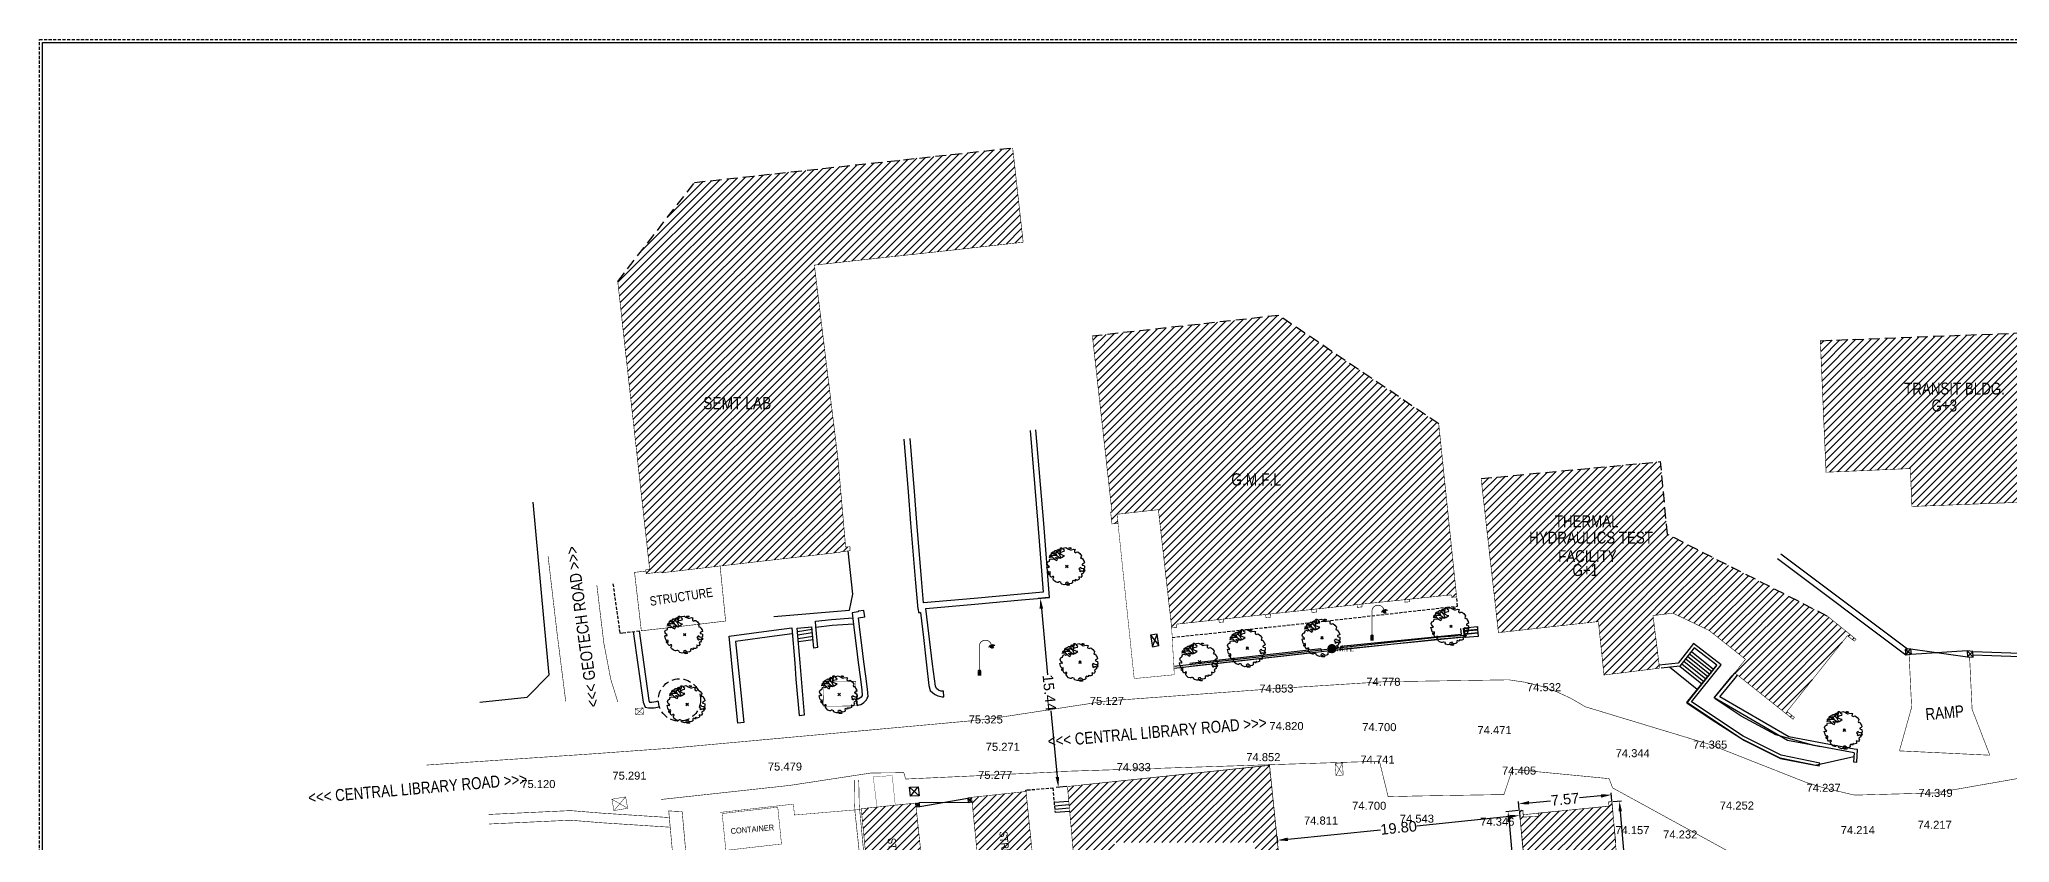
# Model space of a CAD drawing. Header units: inches. Extents: x 1254 to 1542, y 933 to 1230.
# Drawn here: x 1253.7 to 1413.7, y 1164.8 to 1230 of the extents above; entities that cross this region are included whole.
import ezdxf
from ezdxf.enums import TextEntityAlignment as Align

# ---------------------------------------------------------------- set-up
doc = ezdxf.new("R2010")
doc.units = ezdxf.units.IN
doc.header["$MEASUREMENT"] = 0
doc.header["$PDMODE"] = 35
doc.header["$PDSIZE"] = 0.1
doc.linetypes.add('ACAD_ISO04W100', pattern=[30, 24, -3, 0, -3])
doc.linetypes.add('HIDDEN', pattern=[0.375, 0.25, -0.125])
for name, color, linetype in [('bldg.', 1, 'Continuous'), ('CC LINE', 253, 'Continuous'), ('comp. wall', 7, 'Continuous'), ('dimeantion', 140, 'Continuous'), ('DRAIN (S.W)', 130, 'HIDDEN'), ('FENCE LINE', 35, 'FENCELINE2'), ('garden', 104, 'Continuous'), ('HACH BLDG.', 182, 'Continuous'), ('LEVEL', 171, 'Continuous'), ('OTLA', 36, 'HIDDEN'), ('road', 252, 'Continuous'), ('step', 35, 'Continuous'), ('STR H', 251, 'Continuous'), ('structure', 200, 'Continuous'), ('text', 7, 'Continuous'), ('TREE', 3, 'Continuous')]:
    doc.layers.add(name, color=color, linetype=linetype)
for name, color, linetype, lineweight in [('Chember', 252, 'Continuous', 25), ('footpath', 40, 'ACAD_ISO04W100', 25), ('GATE', 211, 'Continuous', 25), ('room', 200, 'Continuous', 18), ('SHED', 171, 'HIDDEN', 20), ('TE', 1, 'Continuous', 20)]:
    doc.layers.add(name, color=color, linetype=linetype, lineweight=lineweight)
doc.styles.add('parag', font='arial.ttf', dxfattribs={"height": 1})
doc.styles.get("Standard").update_dxf_attribs({"font": 'arial.ttf'})
doc.styles.add('style2', font='arial.ttf')
doc.linetypes.add('FENCELINE2', pattern='A,0.25,-0.1,[132,ltypeshp.shx,S=0.1,R=0,X=-0.1,Y=0],-0.1,1', length=1.45)
doc.dimstyles.get("Standard").update_dxf_attribs({"dimtxt": 0.85, "dimasz": 0.85, "dimexe": 0.18, "dimexo": 0.0625, "dimgap": 0.09, "dimtad": 0, "dimzin": 0, "dimdsep": 46, "dimtxsty": 'Standard', "dimcen": 0.09, "dimclrd": 5, "dimclre": 5, "dimclrt": 6, "dimadec": 0, "dimazin": 0, "dimtfac": 1, "dimtofl": 0, "dimtmove": 0, "dimatfit": 3, "dimfxl": 0, "dimtolj": 1, "dimtzin": 0, "dimarcsym": 0})
pattern_1 = [(45, (467.107, 39.5311), (-0.30935922, 0.30935922), [])]

# ---------------------------------------------------------------- blocks, each defined once
blk = doc.blocks.new('PV07')
at = {"layer": 'TREE'}
for p, q in [((-4.2, 2.36), (-4.71, 2.24)), ((-4.2, 2.36), (-4.43, 2.61)), ((-3.65, 2.27), (-4.2, 2.36)), ((-3.83, 2.82), (-4.14, 3.22)), ((-3.83, 2.82), (-4.03, 2.79)), ((-3.65, 2.27), (-3.89, 2.59)), ((-3.43, 2.82), (-3.83, 2.82)), ((-3.34, 1.98), (-3.65, 2.27)), ((-1.77, 2.1), (-3.56, 3.36)), ((-2.75, 2.79), (-3.43, 2.82)), ((-2.82, 3.26), (-2.85, 3.45)), ((-2.56, 2.65), (-2.82, 3.26)), ((-2.29, 4.05), (-2.6, 4.31)), ((-2.26, 3.42), (-2.6, 3.73)), ((-1.71, 3.82), (-2.35, 4.45)), ((-2.23, 3.42), (-2.29, 4.05)), ((-1.89, 3.07), (-2.26, 3.42)), ((-1.71, 3.82), (-1.92, 4.59)), ((-1.89, 3.07), (-1.71, 3.82)), ((-1.46, 2.24), (-1.89, 3.07)), ((-1.71, 3.82), (-1.49, 4.36)), ((-1.49, 4.36), (-1.44, 4.64)), ((0, 0), (-0.2, 0)), ((0, 0), (0, 0.2)), ((0, 0), (0, -0.2)), ((0, 0), (0.2, 0))]:
    blk.add_line(p, q, dxfattribs=at)
at = {"layer": 'TREE', "flags": 128}
for points in [[(0.39, -4.4), (0.29, -4.2), (-0.04, -4.23), (-0.35, -4.43), (-0.26, -4.66), (-0.23, -4.8), (-0.69, -4.86), (-1.31, -4.66), (-1.55, -4.46), (-1.46, -4.29), (-1.83, -4.12), (-2.08, -4.12), (-2.29, -4.26), (-2.45, -4.26), (-2.97, -4.09), (-3.46, -3.63), (-3.62, -3.31), (-3.59, -3.11), (-3.4, -2.91), (-3.46, -2.68), (-3.77, -2.71), (-3.8, -2.86), (-4.11, -2.86), (-4.33, -2.57), (-4.39, -2.2), (-4.36, -1.88), (-4.3, -1.68), (-4.39, -1.45), (-4.63, -1.57), (-4.91, -1.42), (-5.06, -1.05), (-5.25, -0.31), (-5.03, -0.22), (-4.85, -0.25), (-4.73, -0.31), (-4.57, -0.22), (-4.73, 0.04), (-4.97, 0.21), (-5.1, 0.47), (-5.19, 0.72), (-5, 1.15), (-4.73, 1.3), (-4.54, 1.35), (-4.51, 1.61), (-4.39, 1.87), (-3.99, 1.98), (-3.68, 1.84), (-3.34, 1.98), (-2.97, 1.7), (-2.63, 1.5), (-2.39, 1.84), (-2.72, 2.04), (-3.03, 2.24), (-2.79, 2.33), (-2.32, 2.21), (-1.77, 2.1), (-1.37, 2.3), (-0.94, 2.56), (-0.57, 2.79), (-0.97, 2.87), (-1.62, 3.16), (-1.68, 3.47), (-1.43, 3.73), (-1.06, 3.85), (-0.66, 3.93), (-0.57, 4.13), (-0.94, 4.39), (-0.88, 4.76), (-0.24, 4.9)], [(-4.26, 2.99), (-3.99, 2.9), (-4.05, 2.7), (-4.3, 2.64), (-4.51, 2.59), (-4.45, 2.76), (-4.42, 2.87), (-4.26, 2.99)], [(-2.84, 4.14), (-2.69, 3.93), (-2.56, 3.68), (-2.85, 3.45), (-3.25, 3.45), (-3.53, 3.36), (-3.99, 3.25), (-3.99, 3.53), (-3.59, 3.79), (-3.19, 3.9), (-3.06, 4.13), (-2.84, 4.14)], [(-1.73, 4.72), (-1.58, 4.88), (-1.27, 4.88), (-1.25, 4.7), (-1.44, 4.64), (-1.68, 4.63), (-1.72, 4.71)], [(-0.26, 4.91), (0.29, 4.62), (0.88, 4.31), (1.22, 4.36), (1.83, 4.48), (2.26, 4.39), (2.05, 4.22), (2.02, 3.79), (2.02, 3.79), (2.42, 3.56), (2.57, 3.7), (2.88, 3.76), (3.4, 3.36), (3.83, 2.79), (3.74, 2.47), (3.62, 2.21), (3.74, 2.07), (4.08, 2.1), (4.27, 1.67), (4.54, 1.3), (4.64, 0.87), (4.39, 0.7), (4.08, 0.58), (4.05, 0.32), (4.24, 0.27), (4.64, 0.15), (4.67, -0.48), (4.51, -0.68), (4.3, -0.71), (3.77, -0.56), (3.68, -0.33), (3.43, -0.45), (3.19, -0.71), (3.43, -0.85), (3.5, -1.05), (3.34, -1.22), (3.62, -1.37), (3.87, -1.17), (4.17, -1.17), (4.36, -1.51), (4.36, -1.74), (4.11, -1.94), (3.9, -2), (3.83, -2.23), (4.02, -2.4), (3.9, -2.66), (3.71, -2.94), (3.4, -2.86), (3.19, -2.77), (3.13, -2.91), (3.22, -3.09), (3.22, -3.29), (3.19, -3.46), (2.82, -3.6), (2.54, -3.63), (2.29, -3.51), (2.14, -3.6), (2.36, -3.8), (2.02, -3.86), (1.77, -3.69), (1.49, -3.86), (1.52, -4.09), (1.52, -4.37), (1.25, -4.52), (0.82, -4.6), (0.39, -4.4)], [(0.57, 4.88), (0.79, 4.91), (1.06, 4.82), (1.12, 4.68), (0.94, 4.68), (0.75, 4.62), (0.6, 4.74), (0.57, 4.88)], [(-4.85, -1.8), (-4.88, -2), (-4.6, -2.23), (-4.51, -1.91), (-4.66, -1.8), (-4.85, -1.8)], [(0.14, -4.63), (0.45, -4.8), (0.75, -4.86), (0.63, -4.98), (0.29, -5), (-0.05, -4.96), (-0.01, -4.83), (0.02, -4.63), (0.14, -4.63)], [(4.7, -0.91), (4.42, -0.97), (4.42, -1.17), (4.6, -1.28), (4.82, -1.14), (4.7, -0.91)]]:
    blk.add_lwpolyline(points, dxfattribs=at)
at = {"layer": 'TREE'}
blk.add_point((0, 0), dxfattribs=at)
blk = doc.blocks.new('TREE12')
at = {"layer": 'TREE', "xscale": 99.88372093023256, "yscale": 99.88372093023256, "zscale": 99.88372093023256}
blk.add_blockref('PV07', (411, 285), dxfattribs=at)
blk = doc.blocks.new('MH')
at = {"layer": 'comp. wall'}
h = blk.add_hatch(dxfattribs=at)
h.set_pattern_fill('ANGLE', color=251, scale=0.5, style=0)
h.set_pattern_definition([(0, (9.44105, -49.48132), (0, 0.1375), [0.1, -0.0375]), (90, (9.44105, -49.48132), (-0.1375, 8e-18), [0.1, -0.0375])])
h.paths.add_polyline_path([(1150.99, 862.79, 1), (1151.94, 862.79, 1)])
at = {"layer": 'comp. wall', "color": 252, "const_width": 0.15}
blk.add_lwpolyline([(1150.99, 862.79, 1), (1151.94, 862.79, 1)], format="xyb", close=True, dxfattribs=at)
at = {"layer": 'text', "style": 'parag'}
blk.add_text('M.H.', height=0.72, dxfattribs=at).set_placement((1152.03, 862.48))
blk = doc.blocks.new('LIGHT POLE')
at = {"layer": 'footpath'}
h = blk.add_hatch(color=252, dxfattribs=at)
h.paths.add_polyline_path([(1081.129, 940.637), (1081.129, 940.731, -0.654472), (1081.066, 940.731), (1081.066, 940.637)])
h.paths.add_polyline_path([(1081.129, 940.731, 0.298071), (1081.098, 940.751), (1081.097, 940.711, 0.298304)])
h.paths.add_polyline_path([(1081.097, 940.711), (1081.098, 940.751, 0.298224), (1081.066, 940.731, 0.297991)])
at = {"layer": 'room'}
blk.add_hatch(color=130, dxfattribs=at).paths.add_polyline_path([(1081.276, 941.173), (1081.387, 941.208, 0.502288)])
at = {"layer": 'structure'}
blk.add_hatch(color=30, dxfattribs=at).paths.add_polyline_path([(1081.311, 941.184, 1), (1081.352, 941.197)])
at = {"layer": 'footpath'}
for points in [[(1081.315, 941.171), (1081.307, 941.155)], [(1081.321, 941.167), (1081.32, 941.158)], [(1081.329, 941.164), (1081.329, 941.147)], [(1081.337, 941.164), (1081.338, 941.154)], [(1081.344, 941.166), (1081.348, 941.152)], [(1081.349, 941.171), (1081.353, 941.165)], [(1081.354, 941.179), (1081.366, 941.166)]]:
    blk.add_lwpolyline(points, dxfattribs=at)
at = {"layer": 'footpath', "color": 5, "linetype": 'Continuous', "const_width": 0.002}
blk.add_lwpolyline([(1081.129, 940.731, 0.654472), (1081.066, 940.731, 0.654472)], format="xyb", close=True, dxfattribs=at)
blk.add_lwpolyline([(1081.129, 940.731), (1081.129, 940.637), (1081.066, 940.637), (1081.066, 940.731)], dxfattribs=at)
at = {"layer": 'room', "color": 130}
blk.add_line((1081.276, 941.173), (1081.387, 941.208), dxfattribs=at)
blk.add_arc((1081.344, 941.149), 0.0723, 54.1333, 160.8126, dxfattribs=at)
at = {"layer": 'room'}
blk.add_arc((1081.331, 941.191), 0.0214, 197.473, 17.473, dxfattribs=at)
at = {"layer": 'TE', "color": 7, "const_width": 0.0136}
blk.add_lwpolyline([(1081.097, 940.677), (1081.098, 941.217, -0.774922), (1081.321, 941.22)], format="xyb", dxfattribs=at)
blk = doc.blocks.new('*D66')
at = {"layer": 'Defpoints', "color": 0}
for p in [(1372.96, 1167.27), (1373.87, 1167.36), (1375.03, 1154.55)]:
    blk.add_point(p, dxfattribs=at)
at = {"layer": 'dimeantion', "color": 5, "lineweight": -2}
for p, q in [((1373.81, 1167.35), (1372.79, 1167.26)), ((1373.04, 1166.43), (1373.41, 1162.35)), ((1374.04, 1155.31), (1373.68, 1159.39)), ((1374.97, 1154.54), (1373.94, 1154.45))]:
    blk.add_line(p, q, dxfattribs=at)
at = {"layer": 'dimeantion', "color": 5}
for points in [[(1373.18, 1166.44), (1372.9, 1166.41), (1372.96, 1167.27)], [(1374.18, 1155.32), (1373.9, 1155.3), (1374.12, 1154.47)]]:
    blk.add_solid(points, dxfattribs=at)
at = {"layer": 'dimeantion', "color": 6, "insert": (1373.54, 1160.87), "char_height": 0.85, "attachment_point": 5, "rotation": 275.1525}
blk.add_mtext('\\A1;12.86', dxfattribs=at)
blk = doc.blocks.new('*D67')
at = {"layer": 'Defpoints', "color": 0}
for p in [(1381.36, 1168.63), (1373.87, 1167.36), (1381.41, 1168.09)]:
    blk.add_point(p, dxfattribs=at)
at = {"layer": 'dimeantion', "color": 5, "lineweight": -2}
for p, q in [((1380.51, 1168.55), (1378.77, 1168.38)), ((1381.4, 1168.15), (1381.34, 1168.81)), ((1373.87, 1167.42), (1373.8, 1168.08)), ((1374.67, 1167.99), (1376.4, 1168.15))]:
    blk.add_line(p, q, dxfattribs=at)
at = {"layer": 'dimeantion', "color": 5}
for points in [[(1380.5, 1168.69), (1380.53, 1168.41), (1381.36, 1168.63)], [(1374.65, 1168.13), (1374.68, 1167.85), (1373.82, 1167.9)]]:
    blk.add_solid(points, dxfattribs=at)
at = {"layer": 'dimeantion', "color": 6, "insert": (1377.59, 1168.27), "char_height": 0.85, "attachment_point": 5, "rotation": 5.5246}
blk.add_mtext('\\A1;7.57', dxfattribs=at)
blk = doc.blocks.new('*D68')
at = {"layer": 'Defpoints', "color": 0}
for p in [(1381.41, 1168.09), (1382.47, 1155.26), (1383.07, 1155.31)]:
    blk.add_point(p, dxfattribs=at)
at = {"layer": 'dimeantion', "color": 5, "lineweight": -2}
for p, q in [((1381.47, 1168.09), (1382.19, 1168.15)), ((1382.08, 1167.29), (1382.42, 1163.2)), ((1383, 1156.16), (1382.66, 1160.24)), ((1382.53, 1155.26), (1383.25, 1155.32))]:
    blk.add_line(p, q, dxfattribs=at)
at = {"layer": 'dimeantion', "color": 5}
for points in [[(1382.22, 1167.3), (1381.94, 1167.28), (1382.01, 1168.13)], [(1383.14, 1156.17), (1382.86, 1156.14), (1383.07, 1155.31)]]:
    blk.add_solid(points, dxfattribs=at)
at = {"layer": 'dimeantion', "color": 6, "insert": (1382.54, 1161.72), "char_height": 0.85, "attachment_point": 5, "rotation": 274.72}
blk.add_mtext('\\A1;12.87', dxfattribs=at)
blk = doc.blocks.new('*D71')
at = {"layer": 'Defpoints', "color": 0}
for p in [(1373.87, 1167.36), (1354.18, 1165.33), (1354.22, 1164.94)]:
    blk.add_point(p, dxfattribs=at)
at = {"layer": 'dimeantion', "color": 5, "lineweight": -2}
for p, q in [((1373.07, 1166.87), (1365.54, 1166.1)), ((1373.88, 1167.29), (1373.93, 1166.78)), ((1354.18, 1165.27), (1354.24, 1164.76)), ((1355.06, 1165.02), (1362.59, 1165.8))]:
    blk.add_line(p, q, dxfattribs=at)
at = {"layer": 'dimeantion', "color": 5}
for points in [[(1373.05, 1167.01), (1373.08, 1166.73), (1373.91, 1166.96)], [(1355.05, 1165.16), (1355.08, 1164.88), (1354.22, 1164.94)]]:
    blk.add_solid(points, dxfattribs=at)
at = {"layer": 'dimeantion', "color": 6, "insert": (1364.07, 1165.95), "char_height": 0.85, "attachment_point": 5, "rotation": 5.865}
blk.add_mtext('\\A1;19.80', dxfattribs=at)
blk = doc.blocks.new('*D99')
at = {"layer": 'comp. wall', "color": 5, "lineweight": -2}
for p, q in [((1335.65, 1184.68), (1334.79, 1184.59)), ((1335.05, 1183.77), (1335.56, 1178.4)), ((1336.35, 1170.09), (1335.84, 1175.45)), ((1337.11, 1169.31), (1336.25, 1169.22))]:
    blk.add_line(p, q, dxfattribs=at)
at = {"layer": 'comp. wall', "color": 5}
for points in [[(1335.19, 1183.78), (1334.91, 1183.75), (1334.97, 1184.61)], [(1336.49, 1170.1), (1336.21, 1170.07), (1336.43, 1169.24)]]:
    blk.add_solid(points, dxfattribs=at)
at = {"layer": 'Defpoints', "color": 0}
for p in [(1334.97, 1184.61), (1335.71, 1184.68), (1337.17, 1169.31)]:
    blk.add_point(p, dxfattribs=at)
at = {"layer": 'comp. wall', "color": 6, "insert": (1335.7, 1176.93), "char_height": 0.85, "attachment_point": 5, "rotation": 275.4108}
blk.add_mtext('\\A1;15.44', dxfattribs=at)

msp = doc.modelspace()

# ---------------------------------------------------------------- hatches: boundary and pattern name
at = {"layer": 'HACH BLDG.', "lineweight": 30}
h = msp.add_hatch(dxfattribs=at)
h.set_pattern_fill('ANSI31', color=256, scale=3.5)
h.set_pattern_definition(pattern_1)
h.paths.add_polyline_path([(1416.605, 1206.254), (1398.33, 1205.546), (1398.795, 1194.855), (1405.648, 1195.153), (1405.767, 1192.071), (1417.137, 1192.511)])
h.paths.add_polyline_path([(1404.884, 1200.901), (1413.577, 1200.901), (1413.577, 1202.406), (1404.884, 1202.406)], flags=24)
h.paths.add_polyline_path([(1407.112, 1199.523), (1409.693, 1199.523), (1409.693, 1201.029), (1407.112, 1201.029)], flags=24)
h = msp.add_hatch(dxfattribs=at)
h.set_pattern_fill('ANSI31', color=256, scale=3.5)
h.set_pattern_definition(pattern_1)
h.paths.add_polyline_path([(1385.914, 1189.799), (1385.357, 1195.716), (1370.773, 1194.342), (1372.182, 1181.816), (1380.299, 1182.722), (1380.757, 1178.373), (1385.268, 1178.93), (1384.74, 1183.207), (1386.358, 1183.4), (1389.284, 1182.003), (1392.25, 1179.652), (1391.378, 1178.547), (1396.114, 1174.778), (1396.219, 1174.936), (1395.621, 1175.409), (1400.284, 1181.259), (1400.531, 1181.569), (1401.088, 1181.125), (1401.243, 1181.268), (1398.896, 1183.168)])
h.paths.add_polyline_path([(1377.945, 1186.153), (1380.526, 1186.153), (1380.526, 1187.657), (1377.945, 1187.657)], flags=24)
h.paths.add_polyline_path([(1376.78, 1187.283), (1382.041, 1187.283), (1382.041, 1188.787), (1376.78, 1188.787)], flags=24)
h.paths.add_polyline_path([(1374.424, 1188.794), (1384.985, 1188.794), (1384.985, 1190.299), (1374.424, 1190.299)], flags=24)
h.paths.add_polyline_path([(1376.516, 1190.145), (1382.181, 1190.145), (1382.181, 1191.6), (1376.516, 1191.6)], flags=24)
at = {"layer": 'STR H', "lineweight": 30}
h = msp.add_hatch(dxfattribs=at)
h.set_pattern_fill('ANSI31', color=256, scale=3.5)
h.paths.add_polyline_path([(1316.606, 1211.689), (1327.316, 1212.853), (1333.572, 1213.55), (1332.718, 1221.216), (1306.878, 1218.407), (1300.635, 1210.362), (1303.227, 1186.971), (1302.905, 1186.915), (1302.957, 1186.612), (1304.184, 1186.755), (1304.193, 1186.682), (1311.174, 1187.492), (1318.726, 1188.354), (1318.722, 1188.383), (1319.513, 1188.478), (1319.495, 1188.798), (1319.149, 1188.779), (1318.517, 1196.008)])
h.paths.add_polyline_path([(1307.321, 1199.699), (1313.365, 1199.699), (1313.365, 1201.25), (1307.321, 1201.25)], flags=24)
h = msp.add_hatch(dxfattribs=at)
h.set_pattern_fill('ANSI31', color=256, scale=3.5)
h.paths.add_polyline_path([(1367.33, 1198.788), (1354.328, 1207.598), (1339.197, 1205.919), (1340.783, 1191.625), (1340.676, 1191.613), (1340.785, 1190.653), (1341.274, 1190.705), (1341.197, 1191.439), (1344.556, 1191.813), (1345.634, 1182.231), (1346.042, 1182.253), (1346.028, 1182.507), (1349.886, 1182.927), (1356.896, 1183.685), (1360.652, 1184.091), (1368.344, 1184.886), (1368.385, 1184.689), (1368.785, 1184.719)])
h.paths.add_polyline_path([(1350.222, 1193.493), (1354.775, 1193.493), (1354.775, 1195.044), (1350.222, 1195.044)], flags=24)
h = msp.add_hatch(dxfattribs=at)
h.set_pattern_fill('ANSI31', color=256, scale=3.5)
h.set_pattern_definition(pattern_1)
h.paths.add_polyline_path([(1341.002, 1163.246), (1352.408, 1163.246), (1352.408, 1164.751), (1341.002, 1164.751)], flags=16)
h.paths.add_polyline_path([(1354.648, 1152.859), (1357.758, 1152.859), (1357.758, 1153.855), (1354.648, 1153.855)])
h.paths.add_polyline_path([(1341.798, 1159.784), (1341.803, 1159.731), (1341.806, 1159.7), (1341.808, 1159.7)], flags=17)
h.paths.add_polyline_path([(1341.749, 1160.337), (1341.777, 1160.021), (1344.842, 1160.374), (1345.834, 1151.748), (1355.397, 1152.757), (1354.743, 1159.595), (1348.881, 1158.991), (1348.697, 1160.779), (1354.583, 1161.384), (1353.591, 1171.041), (1337.17, 1169.311), (1338.012, 1159.832)])
h = msp.add_hatch(dxfattribs=at)
h.set_pattern_fill('ANSI31', color=256, scale=3.5)
h.paths.add_polyline_path([(1333.802, 1168.907), (1329.385, 1168.433), (1330.332, 1158.9), (1334.77, 1159.401)])
h.paths.add_polyline_path([(1331.438, 1165.797), (1331.898, 1161.003), (1332.901, 1161.1), (1332.442, 1165.893)], flags=24)
h = msp.add_hatch(dxfattribs=at)
h.set_pattern_fill('ANSI31', color=256, scale=3.5)
h.paths.add_polyline_path([(1324.836, 1167.964), (1320.411, 1167.507), (1321.372, 1157.889), (1325.85, 1158.394)])
h.paths.add_polyline_path([(1322.358, 1165.246), (1322.817, 1160.452), (1323.821, 1160.548), (1323.362, 1165.342)], flags=24)
h = msp.add_hatch(dxfattribs=at)
h.set_pattern_fill('ANSI31', color=256, scale=3.5)
h.set_pattern_definition(pattern_1)
h.paths.add_polyline_path([(1381.411, 1168.085), (1381.129, 1168.066), (1381.164, 1167.706), (1380.946, 1167.685), (1375.42, 1167.155), (1375.435, 1166.897), (1375.089, 1166.877), (1374.216, 1166.826), (1374.172, 1167.386), (1373.874, 1167.356), (1374.337, 1162.349), (1374.978, 1155.123), (1382.36, 1155.697), (1382.433, 1155.704)])
h.paths.add_polyline_path([(1374.419, 1161.236), (1381.828, 1161.236), (1381.828, 1162.787), (1374.419, 1162.787)], flags=25)

# ---------------------------------------------------------------- linework, layer by layer
at = {"layer": 'bldg.', "lineweight": 30, "const_width": 0.045}
for points in [[(1398.33, 1205.546), (1398.795, 1194.855), (1405.648, 1195.153), (1405.767, 1192.071), (1417.137, 1192.511), (1416.605, 1206.254)], [(1398.896, 1183.168), (1401.243, 1181.268), (1401.088, 1181.125), (1400.531, 1181.569), (1400.284, 1181.259), (1395.621, 1175.409), (1396.219, 1174.936), (1396.114, 1174.778), (1391.378, 1178.547), (1392.25, 1179.652), (1389.284, 1182.003), (1386.358, 1183.4), (1384.74, 1183.207), (1385.268, 1178.93), (1380.757, 1178.373), (1380.299, 1182.722), (1372.182, 1181.816), (1370.773, 1194.342)]]:
    msp.add_lwpolyline(points, dxfattribs=at)
at = {"layer": 'CC LINE', "linetype": 'HIDDEN', "ltscale": 2.5, "const_width": 0.035}
msp.add_lwpolyline([(1345.634, 1182.231), (1345.847, 1178.395), (1342.589, 1178.083), (1341.274, 1190.705)], dxfattribs=at)
at = {"layer": 'CC LINE', "const_width": 0.025}
msp.add_lwpolyline([(1321.693, 1167.639), (1321.39, 1170.097), (1322.932, 1170.198), (1323.181, 1167.793)], dxfattribs=at)
at = {"layer": 'Chember', "const_width": 0.035}
for points in [[(1302.727, 1175.18), (1302.1, 1175.13), (1302.057, 1175.651), (1302.684, 1175.7), (1302.727, 1175.18)], [(1302.727, 1175.18), (1302.057, 1175.651)], [(1302.684, 1175.7), (1302.1, 1175.13)], [(1359.507, 1171.226), (1358.923, 1171.184), (1358.989, 1170.196), (1359.573, 1170.238), (1359.507, 1171.226)], [(1359.573, 1170.238), (1358.923, 1171.184)], [(1359.507, 1171.226), (1358.989, 1170.196)], [(1301.274, 1168.467), (1300.161, 1168.279), (1300.328, 1167.354), (1301.441, 1167.542), (1301.274, 1168.467)], [(1301.274, 1168.467), (1300.328, 1167.354)], [(1301.441, 1167.542), (1300.161, 1168.279)]]:
    msp.add_lwpolyline(points, dxfattribs=at)
at = {"layer": 'Chember'}
for points in [[(1324.34, 1169.245), (1325.044, 1169.278), (1325.11, 1168.561), (1324.406, 1168.528), (1324.34, 1169.245)], [(1325.11, 1168.561), (1324.34, 1169.245)], [(1324.406, 1168.528), (1325.044, 1169.278)]]:
    msp.add_lwpolyline(points, dxfattribs=at)
at = {"layer": 'comp. wall', "color": 55, "linetype": 'HIDDEN', "lineweight": 30, "ltscale": 3.5}
for points in [[(1306.878, 1218.407), (1332.718, 1221.216)], [(1300.635, 1210.362), (1306.878, 1218.407)], [(1354.328, 1207.598), (1339.197, 1205.919)], [(1367.33, 1198.788), (1354.328, 1207.598)], [(1398.33, 1205.546), (1416.605, 1206.254)], [(1370.773, 1194.342), (1385.357, 1195.716)], [(1398.896, 1183.168), (1385.914, 1189.799), (1385.357, 1195.716)]]:
    msp.add_lwpolyline(points, dxfattribs=at)
at = {"layer": 'comp. wall'}
for points in [[(1421.287, 1199.071), (1421.365, 1193.093), (1421.366, 1188.476), (1421.365, 1184.236), (1421.377, 1179.928), (1417.815, 1180.056), (1414.572, 1180.135), (1412.264, 1180.21), (1410.718, 1180.263)], [(1421.567, 1199.075), (1421.645, 1193.095), (1421.646, 1188.476), (1421.645, 1184.236), (1421.658, 1179.638), (1417.807, 1179.776), (1414.564, 1179.855), (1412.255, 1179.93), (1410.729, 1179.982)], [(1325.04, 1183.723), (1324.825, 1186.155), (1324.448, 1190.726), (1324.254, 1193.257), (1323.909, 1197.554)], [(1334.131, 1198.258), (1334.76, 1190.647), (1335.197, 1185.119), (1333.398, 1184.956), (1329.602, 1184.599), (1325.473, 1184.253), (1325.301, 1186.196), (1324.925, 1190.764), (1324.731, 1193.295), (1324.386, 1197.592)], [(1335.715, 1184.682), (1335.24, 1190.685), (1334.612, 1198.298)], [(1405.281, 1179.996), (1394.841, 1187.826)], [(1405.413, 1180.481), (1395.122, 1188.2)], [(1325.675, 1183.786), (1329.645, 1184.119), (1333.442, 1184.476), (1335.715, 1184.682)], [(1316.722, 1182.327), (1316.694, 1182.752), (1318.001, 1182.893), (1319.727, 1183.009)], [(1314.806, 1181.724), (1313.372, 1181.535), (1310.206, 1181.106), (1310.552, 1177.738), (1310.87, 1174.514), (1310.395, 1174.459), (1310.076, 1177.69), (1309.683, 1181.518), (1313.309, 1182.009), (1314.766, 1182.201), (1315.011, 1179.329), (1315.112, 1178.036), (1315.372, 1175.084), (1315.817, 1175.135), (1315.558, 1178.073), (1315.457, 1179.365), (1315.216, 1182.192)], [(1316.567, 1180.565), (1316.399, 1182.296)], [(1316.889, 1180.597), (1316.722, 1182.327)], [(1316.727, 1182.275), (1318.043, 1182.416), (1319.781, 1182.533)], [(1343.927, 1181.607), (1344.08, 1180.673), (1344.6, 1180.762), (1344.447, 1181.696), (1343.927, 1181.607)], [(1343.927, 1181.607), (1344.6, 1180.762)], [(1344.08, 1180.673), (1344.447, 1181.696)], [(1369.091, 1182.163), (1369.14, 1181.67), (1359.366, 1180.689)], [(1369.414, 1181.446), (1369.414, 1181.446), (1359.391, 1180.44)], [(1369.414, 1181.446), (1369.34, 1182.188)], [(1316.889, 1180.597), (1316.567, 1180.565)], [(1357.766, 1180.504), (1347.104, 1179.317)], [(1357.794, 1180.255), (1347.132, 1179.068)], [(1357.766, 1180.504), (1357.794, 1180.255)], [(1359.391, 1180.44), (1359.366, 1180.689)], [(1398.281, 1171.203), (1395.159, 1171.848), (1392.065, 1173.397), (1387.855, 1176.188), (1390.274, 1179.205), (1388.037, 1180.944), (1386.779, 1179.338), (1385.237, 1179.179)], [(1398.229, 1170.953), (1395.075, 1171.604), (1391.937, 1173.175), (1387.481, 1176.13), (1389.912, 1179.162), (1388.081, 1180.586), (1386.913, 1179.095), (1385.41, 1178.94)], [(1388.336, 1177.199), (1386.08, 1179.009)], [(1389.885, 1179.137), (1387.474, 1176.121), (1389.551, 1174.742), (1392.166, 1173.046), (1394.66, 1171.803), (1395.088, 1171.586), (1397.901, 1171.04), (1401.045, 1171.74)], [(1401.073, 1172.046), (1395.673, 1173.051), (1389.712, 1176.516), (1391.176, 1178.318), (1391.378, 1178.547)], [(1389.722, 1176.535), (1391.375, 1178.53)], [(1401.091, 1172.346), (1395.779, 1173.338), (1390.168, 1176.599), (1391.406, 1178.124), (1391.604, 1178.348)], [(1398.335, 1172.537), (1397.8, 1172.64), (1394.721, 1173.51), (1391.913, 1175.037), (1389.796, 1176.437)], [(1320.021, 1176.379), (1320.087, 1175.906)], [(1401.073, 1172.046), (1401.03, 1171.316), (1401.285, 1171.3), (1401.346, 1172.33), (1401.091, 1172.346)], [(1398.229, 1170.953), (1398.281, 1171.203)]]:
    msp.add_lwpolyline(points, dxfattribs=at)
for points in [[(1320.087, 1175.906, 0.2751193), (1320.973, 1176.616), (1320.931, 1177.23), (1320.792, 1178.283), (1320.632, 1179.446), (1320.475, 1180.796), (1320.315, 1182.073), (1320.206, 1183.028), (1320.702, 1183.108), (1320.628, 1183.619), (1320.154, 1183.55), (1320.161, 1183.505), (1319.679, 1183.427), (1319.841, 1182.016), (1320, 1180.738), (1320.157, 1179.386), (1320.318, 1178.219), (1320.455, 1177.182), (1320.488, 1176.702, -0.2371667), (1320.021, 1176.379)], [(1325.04, 1183.723), (1325.068, 1183.443), (1325.23, 1183.446), (1325.465, 1181.43), (1325.73, 1179.189), (1325.912, 1177.525), (1326.006, 1177.115), (1326.239, 1176.925, 0.1771773), (1327.118, 1176.589), (1327.103, 1177.067, -0.3611939), (1326.438, 1177.465), (1326.202, 1179.261), (1325.675, 1183.786)], [(1301.901, 1181.9), (1302.699, 1176.171), (1302.855, 1175.763, 0.153224), (1304.013, 1175.8)], [(1302.376, 1181.954), (1303.166, 1176.291), (1303.208, 1176.179, 0.1263978), (1303.926, 1176.278, 0.1132174)]]:
    msp.add_lwpolyline(points, format="xyb", dxfattribs=at)
at = {"layer": 'DRAIN (S.W)', "color": 114}
msp.add_lwpolyline([(1253.652, 1230.034), (1541.799, 1230.034), (1541.799, 933.31), (1253.652, 933.31)], close=True, dxfattribs=at)
at = {"layer": 'DRAIN (S.W)', "color": 240, "linetype": 'Continuous'}
msp.add_lwpolyline([(1253.902, 1229.784), (1541.549, 1229.784), (1541.549, 933.56), (1253.902, 933.56)], close=True, dxfattribs=at)
at = {"layer": 'DRAIN (S.W)', "ltscale": 2.5, "const_width": 0.045}
for points in [[(1320.908, 1157.837), (1319.918, 1167.161), (1319.869, 1168.002), (1319.878, 1169.853)], [(1320.213, 1169.83), (1320.249, 1168.104), (1320.25, 1167.825), (1321.193, 1157.869)], [(1290.145, 1167.042), (1296.789, 1167.353), (1299.397, 1167.142), (1304.825, 1166.789)], [(1305.804, 1156.086), (1304.776, 1167.325), (1305.868, 1167.272), (1306.45, 1160.817), (1306.791, 1156.321)], [(1290.182, 1166.264), (1296.776, 1166.572), (1299.341, 1166.364), (1304.897, 1166.003)]]:
    msp.add_lwpolyline(points, dxfattribs=at)
at = {"layer": 'FENCE LINE'}
for points in [[(1293.27, 1176.569), (1295.073, 1178.382), (1294.624, 1183.007), (1293.762, 1192.426)], [(1313.32, 1183.129), (1319.465, 1183.643), (1319.725, 1184.957), (1319.358, 1188.455)], [(1289.441, 1176.155), (1293.27, 1176.569)]]:
    msp.add_lwpolyline(points, dxfattribs=at)
at = {"layer": 'garden'}
for points in [[(1369.479, 1181.595), (1367.466, 1181.437), (1359.381, 1180.579), (1358.232, 1180.45), (1356.167, 1180.212), (1345.811, 1179.058)], [(1369.402, 1181.436), (1367.48, 1181.285), (1359.398, 1180.427), (1358.249, 1180.298), (1356.184, 1180.06), (1345.819, 1178.905)]]:
    msp.add_lwpolyline(points, dxfattribs=at)
at = {"layer": 'GATE'}
for points in [[(1405.664, 1180.513), (1405.222, 1180.457)], [(1405.664, 1180.513), (1405.723, 1180.049), (1405.222, 1180.457), (1405.281, 1179.993), (1405.664, 1180.513), (1410.28, 1179.861), (1410.717, 1180.297)], [(1405.723, 1180.049), (1405.281, 1179.993)], [(1410.735, 1179.83), (1410.261, 1180.328), (1405.723, 1180.049)], [(1410.717, 1180.297), (1410.261, 1180.328), (1410.28, 1179.861), (1410.735, 1179.83), (1410.717, 1180.297)], [(1324.838, 1167.941), (1325.129, 1167.987)], [(1325.175, 1167.696), (1325.129, 1167.987), (1324.884, 1167.65), (1324.838, 1167.941)], [(1325.175, 1167.696), (1324.838, 1167.941)], [(1324.884, 1167.65), (1325.175, 1167.696)], [(1329.098, 1168.02), (1325.129, 1167.987)], [(1325.175, 1167.696), (1329.067, 1168.353)], [(1329.389, 1168.387), (1329.067, 1168.353), (1329.098, 1168.02), (1329.422, 1168.055)], [(1329.067, 1168.353), (1329.422, 1168.055)], [(1329.098, 1168.02), (1329.389, 1168.387)]]:
    msp.add_lwpolyline(points, dxfattribs=at)
at = {"layer": 'OTLA'}
for points in [[(1300.247, 1185.778), (1300.806, 1181.762), (1301.037, 1181.801), (1302.47, 1181.965)], [(1345.679, 1181.429), (1357.42, 1182.677), (1367.976, 1183.878), (1368.863, 1183.969), (1368.785, 1184.719)], [(1333.802, 1168.907), (1333.792, 1169.019), (1333.905, 1169.028), (1335.973, 1169.204), (1336.159, 1167.212)]]:
    msp.add_lwpolyline(points, dxfattribs=at)
at = {"layer": 'OTLA', "ltscale": 2.5, "const_width": 0.035}
for points in [[(1317.349, 1175.837), (1320.012, 1175.861), (1319.975, 1177.861), (1317.312, 1177.837), (1317.349, 1175.837)], [(1308.958, 1167.207), (1314.91, 1167.879), (1314.985, 1166.994), (1320.416, 1167.453)]]:
    msp.add_lwpolyline(points, dxfattribs=at)
at = {"layer": 'OTLA', "ltscale": 2.5}
msp.add_circle((1305.646, 1176.344), 1.721, dxfattribs=at)
at = {"layer": 'road', "linetype": 'HIDDEN', "ltscale": 3, "const_width": 0.045}
for points in [[(1294.975, 1188.036), (1295.702, 1181.805), (1296.408, 1176.24)], [(1298.935, 1185.692), (1299.506, 1180.965), (1300.069, 1178.019), (1300.644, 1176.175)], [(1404.757, 1172.208), (1405.748, 1175.745), (1405.543, 1180.026)], [(1410.457, 1179.849), (1410.661, 1175.589), (1412.1, 1171.856), (1404.757, 1172.208)], [(1305.101, 1172.439), (1330.528, 1174.76)], [(1285.124, 1171.057), (1298.276, 1171.944), (1305.101, 1172.439)]]:
    msp.add_lwpolyline(points, dxfattribs=at)
msp.add_lwpolyline([(1330.528, 1174.76), (1340.374, 1176.265), (1354.146, 1177.275), (1362.837, 1177.825), (1373.025, 1177.983, -0.119518), (1379.248, 1175.789), (1389.384, 1172.719), (1397.189, 1169.64), (1398.598, 1169.205), (1401.118, 1168.612), (1407.693, 1168.792), (1415.323, 1170.127), (1422.96, 1170.103), (1432.648, 1171.033), (1440.992, 1172.587), (1446.71, 1173.583), (1447.958, 1173.979), (1450.002, 1175.408, 0.4111789), (1450.491, 1177.444), (1449.964, 1178.482), (1448.841, 1180.121), (1445.157, 1184.445), (1442.813, 1186.907)], format="xyb", dxfattribs=at)
at = {"layer": 'road', "linetype": 'HIDDEN', "ltscale": 3}
msp.add_lwpolyline([(1304.161, 1168.258, 0.045, 0.045, 0), (1314.598, 1169.399, 0.045, 0.045, 0), (1321.228, 1170.412, 0.045, 0.045, 0), (1323.875, 1170.433, 0.045, 0.045, 0), (1324.023, 1169.918, 0.045, 0.045, 0), (1329.35, 1170.164, 0.045, 0.045, 0), (1336.371, 1170.497, 0.045, 0.045, 0), (1336.365, 1170.527, 0.045, 0.045, 0), (1362.515, 1171.369, 0.045, 0.045, 0), (1363.221, 1168.484, 0.045, 0.045, 0), (1365.603, 1168.542, 0.045, 0.045, 0), (1372.623, 1168.657, 0.045, 0.045, 0), (1373.317, 1170.71, 0.045, 0.045, 0), (1381.172, 1169.95, 0.045, 0.045, 0), (1381.458, 1169.198, 0.045, 0.045, 0), (1381.458, 1169.198, 0.045, 0.045, 0), (1389.78, 1164.639, 0.045, 0.045, 0), (1393.348, 1162.673, 0.045, 0.045, 0), (1397.445, 1161.742, 0.045, 0.045, 0), (1402.223, 1162.483, 0.045, 0.045, 0), (1407.63, 1163.025, 0.045, 0.045, 0), (1415.599, 1163.654, 0.045, 0.045, 0)], format="xyseb", dxfattribs=at)
at = {"layer": 'SHED', "ltscale": 2.5, "const_width": 0.035}
msp.add_lwpolyline([(1313.636, 1167.632), (1309.117, 1167.115), (1309.417, 1164.121), (1313.936, 1164.639), (1313.636, 1167.632)], dxfattribs=at)
at = {"layer": 'step'}
for p, q in [((1369.358, 1182.003), (1370.518, 1182.096)), ((1369.386, 1181.725), (1370.541, 1181.817)), ((1369.414, 1181.446), (1370.563, 1181.538)), ((1370.563, 1181.538), (1370.486, 1182.319))]:
    msp.add_line(p, q, dxfattribs=at)
for points in [[(1315.212, 1182.176), (1316.399, 1182.293)], [(1315.239, 1181.914), (1316.418, 1182.1)], [(1315.263, 1181.642), (1316.443, 1181.837)], [(1315.287, 1181.351), (1316.472, 1181.541)], [(1315.31, 1181.09), (1316.5, 1181.253)], [(1369.429, 1182.221), (1370.469, 1182.304)], [(1369.491, 1181.447), (1369.429, 1182.221)], [(1369.45, 1181.963), (1370.492, 1182.046)], [(1369.47, 1181.705), (1370.514, 1181.788)], [(1369.491, 1181.447), (1370.536, 1181.53)], [(1370.469, 1182.311), (1370.492, 1182.046), (1370.536, 1181.53)], [(1387.392, 1179.693), (1389.185, 1178.256)], [(1387.552, 1179.892), (1389.345, 1178.455)], [(1387.712, 1180.092), (1389.505, 1178.654)], [(1387.872, 1180.291), (1389.665, 1178.854)], [(1386.913, 1179.095), (1388.706, 1177.658)], [(1387.073, 1179.294), (1388.866, 1177.857)], [(1387.233, 1179.494), (1389.025, 1178.056)], [(1336.083, 1168.03), (1337.277, 1168.117)], [(1336.109, 1167.753), (1337.3, 1167.848)], [(1336.134, 1167.482), (1337.324, 1167.578)], [(1336.159, 1167.212), (1336.159, 1167.212), (1336.194, 1167.215), (1337.348, 1167.31)]]:
    msp.add_lwpolyline(points, dxfattribs=at)
at = {"layer": 'structure', "lineweight": 30, "const_width": 0.045}
for points in [[(1300.635, 1210.362), (1303.227, 1186.971), (1302.905, 1186.915), (1302.957, 1186.612), (1304.184, 1186.755), (1304.193, 1186.682), (1311.174, 1187.492), (1318.726, 1188.354), (1318.722, 1188.383), (1319.513, 1188.478), (1319.495, 1188.798), (1319.149, 1188.779), (1318.517, 1196.008), (1316.606, 1211.689), (1327.316, 1212.853), (1333.572, 1213.55), (1332.718, 1221.216)], [(1367.33, 1198.788), (1368.785, 1184.719), (1368.385, 1184.689), (1368.344, 1184.886), (1360.652, 1184.091), (1356.896, 1183.685), (1349.886, 1182.927), (1346.028, 1182.507), (1346.042, 1182.253), (1345.634, 1182.231), (1344.556, 1191.813), (1341.197, 1191.439), (1341.274, 1190.705), (1340.785, 1190.653), (1340.676, 1191.613), (1340.783, 1191.625), (1339.197, 1205.919)], [(1302.921, 1186.822), (1302, 1186.715), (1302.55, 1181.97), (1305.536, 1182.301), (1309.399, 1182.76), (1308.949, 1187.234)], [(1364.962, 1184.536), (1364.983, 1184.334), (1364.596, 1184.286), (1364.575, 1184.496)], [(1349.851, 1182.923), (1349.877, 1182.69), (1349.496, 1182.648), (1349.47, 1182.882)], [(1353.639, 1183.333), (1353.668, 1183.071), (1353.296, 1183.035), (1353.268, 1183.292)], [(1357.393, 1183.738), (1357.419, 1183.495), (1357.033, 1183.452), (1357.006, 1183.697)], [(1361.084, 1184.135), (1361.107, 1183.911), (1360.721, 1183.867), (1360.697, 1184.095)], [(1348.697, 1160.779), (1354.583, 1161.384), (1353.591, 1171.041), (1338.412, 1169.448)], [(1330.337, 1158.855), (1329.385, 1168.433), (1333.802, 1168.907), (1334.767, 1159.431)], [(1381.722, 1164.726), (1381.384, 1168.072), (1381.118, 1168.051), (1381.163, 1167.722), (1374.186, 1167.018), (1374.15, 1167.38), (1373.88, 1167.353), (1374.222, 1163.969)]]:
    msp.add_lwpolyline(points, dxfattribs=at)
at = {"layer": 'structure', "lineweight": 30}
for points in [[(1338.012, 1159.832, 0.045, 0.045, 0), (1337.17, 1169.311, 0.045, 0.045, 0), (1353.581, 1171.025, 0.045, 0.045, 0), (1354.569, 1161.375, 0.045, 0.045, 0), (1353.38, 1161.253, 0, 0, 0)], [(1321.372, 1157.889, 0.045, 0.045, 0), (1320.411, 1167.507, 0.045, 0.045, 0), (1324.836, 1167.964, 0.045, 0.045, 0), (1325.852, 1158.369, 0, 0, 0)]]:
    msp.add_lwpolyline(points, format="xyseb", dxfattribs=at)
at = {"layer": 'structure', "lineweight": 30, "const_width": 0.045}
msp.add_lwpolyline([(1375.089, 1166.877), (1374.216, 1166.826), (1374.172, 1167.386), (1373.874, 1167.356), (1374.337, 1162.349), (1375.029, 1154.547), (1382.47, 1155.259), (1381.411, 1168.085), (1381.129, 1168.066), (1381.164, 1167.706), (1380.946, 1167.685), (1375.42, 1167.155), (1375.435, 1166.897)], close=True, dxfattribs=at)

# ---------------------------------------------------------------- block references
at = {"layer": 'comp. wall', "lineweight": 30, "xscale": 0.6749999999999557, "yscale": 0.6749999999999557, "zscale": 0.6749999999999557, "rotation": 358.8247184325099}
msp.add_blockref('MH', (569.636, 614.198), dxfattribs=at)
at = {"layer": 'footpath', "lineweight": 30, "xscale": 4.303124999999286, "yscale": 4.303124999999286, "zscale": 4.303124999999286, "rotation": 0.002372191594965853}
for p in [(-3290.015, -2866.697), (-3321.911, -2869.544)]:
    msp.add_blockref('LIGHT POLE', p, dxfattribs=at)
at = {"layer": 'TREE', "lineweight": 30, "xscale": 0.003098344733628733, "yscale": 0.003098344733628733, "zscale": 0.003098344733628733, "rotation": 0.01378477141140166}
for p in [(1335.84, 1186.326), (1304.802, 1180.769), (1356.576, 1180.511), (1367.05, 1181.447), (1350.509, 1179.668), (1336.909, 1178.535), (1346.621, 1178.566), (1317.355, 1175.907), (1304.999, 1175.112), (1399.005, 1173.003)]:
    msp.add_blockref('TREE12', p, dxfattribs=at)

# ---------------------------------------------------------------- texts
at = {"layer": 'LEVEL'}
for s, p in [('74.778', (1362.837, 1177.825)), ('75.127', (1340.374, 1176.265)), ('74.853', (1354.146, 1177.275)), ('74.532', (1375.89, 1177.385)), ('75.325', (1330.528, 1174.76)), ('74.820', (1354.964, 1174.224)), ('74.700', (1362.506, 1174.137)), ('74.471', (1371.862, 1173.896)), ('75.271', (1331.915, 1172.537)), ('74.852', (1353.084, 1171.697)), ('74.741', (1362.36, 1171.501)), ('74.344', (1383.09, 1172.02)), ('74.365', (1389.384, 1172.719)), ('75.291', (1301.589, 1170.195)), ('75.479', (1314.22, 1170.933)), ('75.277', (1331.3, 1170.258)), ('74.933', (1342.553, 1170.884)), ('74.405', (1373.859, 1170.604)), ('75.120', (1294.186, 1169.511)), ('74.237', (1398.598, 1169.205)), ('74.349', (1407.693, 1168.792)), ('74.811', (1357.771, 1166.546)), ('74.700', (1361.681, 1167.746)), ('74.543', (1365.556, 1166.699)), ('74.252', (1391.552, 1167.766)), ('74.346', (1372.09, 1166.452)), ('74.157', (1383.061, 1165.765)), ('74.232', (1386.949, 1165.412)), ('74.214', (1401.376, 1165.772)), ('74.217', (1407.622, 1166.199))]:
    msp.add_text(s, height=0.65, dxfattribs=at).set_placement(p, align=Align.MIDDLE_CENTER)
at = {"layer": 'text', "color": 0, "lineweight": 30, "style": 'style2', "width": 0.8}
for s, height, p in [('TRANSIT BLDG.', 0.97, (1405.135, 1201.169, 100.315)), ('SEMT LAB', 1, (1307.58, 1199.975, 100.315)), ('G+3', 0.97, (1407.363, 1199.791, 100.315)), ('G.M.F.L', 1, (1350.48, 1193.768, 100.315)), ('THERMAL', 0.97, (1376.758, 1190.388, 100.315)), ('HYDRAULICS TEST', 0.97, (1374.675, 1189.061, 100.315)), ('FACILITY', 0.97, (1377.031, 1187.55, 100.315)), ('G+1', 0.97, (1378.196, 1186.42, 100.315))]:
    msp.add_text(s, height=height, dxfattribs=at).set_placement(p)
for s, height, rotation, p in [('<<< GEOTECH ROAD >>>', 0.97, 97.76954, (1299.136, 1175.824, 100.315)), ('STRUCTURE', 0.75, 8.41078, (1303.296, 1183.99, 52.345)), ('<<< CENTRAL LIBRARY ROAD >>>', 0.97, 4.93992, (1335.615, 1172.505, 100.315)), ('RAMP', 0.97, 4.93992, (1406.912, 1174.697, 100.315)), ('<<< CENTRAL LIBRARY ROAD >>>', 0.97, 4.93992, (1275.53, 1167.919, 100.315)), ('CONTAINER', 0.4701, 5.10864, (1309.829, 1165.446, 24.607)), ('STRUCTURE', 0.65, 275.47265, (1331.633, 1165.647, 52.345)), ('STRUCTURE', 0.65, 275.47265, (1322.552, 1165.096, 52.345))]:
    msp.add_text(s, height=height, rotation=rotation, dxfattribs=at).set_placement(p)

# ---------------------------------------------------------------- dimensions: what is measured, and where the dimension line sits
at = {"layer": 'comp. wall'}
dim = msp.add_aligned_dim(p1=(1337.17, 1169.311), p2=(1335.715, 1184.682), distance=0.745, dimstyle='Standard', dxfattribs=at)
dim.commit()
dim.dimension.update_dxf_attribs({"geometry": '*D99', "text_midpoint": (1335.701, 1176.926)})
at = {"layer": 'dimeantion'}
for p1, p2, distance, picture, middle in [((1373.874, 1167.356), (1381.411, 1168.085), 0.551, '*D67', (1377.589, 1168.269)), ((1373.874, 1167.356), (1354.177, 1165.333), 0.399, '*D71', (1364.066, 1165.948)), ((1375.029, 1154.547), (1373.874, 1167.356), 0.913, '*D66', (1373.542, 1160.87)), ((1381.411, 1168.085), (1382.47, 1155.259), 0.6, '*D68', (1382.538, 1161.721))]:
    dim = msp.add_aligned_dim(p1=p1, p2=p2, distance=distance, dimstyle='Standard', dxfattribs=at)
    dim.commit()
    dim.dimension.update_dxf_attribs({"geometry": picture, "text_midpoint": middle})

doc.saveas('drawing.dxf')
